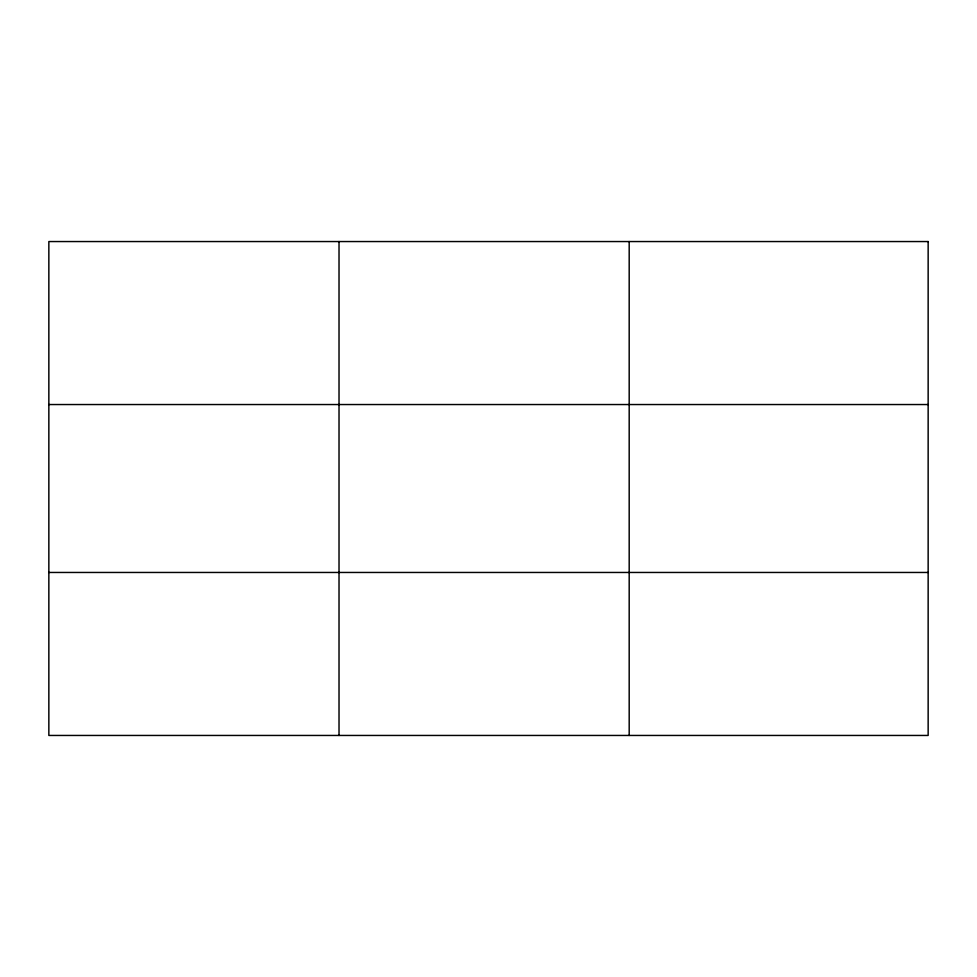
<?xml version="1.0" encoding="UTF-8"?>
<svg xmlns="http://www.w3.org/2000/svg" width="977" height="977" viewBox="0 0 977 977"><rect width="100%" height="100%" fill="white"/><g stroke="black" fill="none" stroke-linecap="round" stroke-linejoin="round"><path stroke-width="1.47" d="M339.019 241.551L339.019 735.449M629.188 241.551L629.188 735.449M48.85 404.539L928.15 404.539M48.85 572.461L928.15 572.461M928.15 241.551L928.15 735.449L48.85 735.449L48.85 241.551L928.15 241.551"/></g></svg>
